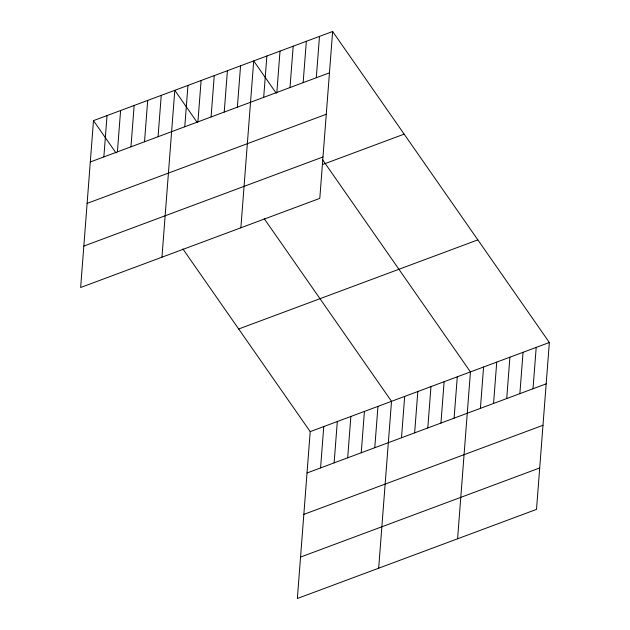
<?xml version="1.0" encoding="UTF-8"?>
<svg xmlns="http://www.w3.org/2000/svg" width="630" height="630" viewBox="0 0 630 630"><rect width="100%" height="100%" fill="white"/><g stroke="black" fill="none" stroke-linecap="round" stroke-linejoin="round"><path stroke-width="0.94" d="M93.484 120.621L80.648 287.5L319.796 198.379L332.64 31.5L93.484 120.621L116.038 152.995M103.855 156.925L107.037 115.573M117.408 151.877L120.59 110.526M130.961 146.821L134.143 105.47M144.514 141.774L147.696 100.422M158.059 136.726L161.241 95.374M161.957 257.197L174.793 90.318L197.355 122.693M184.771 126.772L187.953 85.42M197.922 121.866L201.104 80.522M211.074 116.967L214.255 75.616M224.225 112.061L227.406 70.718M237.384 107.163L240.566 65.811M240.873 227.792L253.717 60.913L276.271 93.279M263.686 97.359L266.868 56.007M276.838 92.46L280.019 51.109M289.997 87.554L293.178 46.203M303.148 82.656L306.33 41.304M316.299 77.75L319.481 36.398M182.897 248.937L310.204 431.621L297.36 598.5L536.516 509.379L549.352 342.5L332.64 31.5M320.575 467.925L323.757 426.573M334.128 462.869L337.31 421.525M347.681 457.821L350.863 416.469M361.234 452.773L364.416 411.422M374.779 447.717L377.961 406.374M378.677 568.197L391.514 401.318L264.206 218.634M401.491 437.771L404.673 396.42M414.642 432.865L417.824 391.514M427.794 427.967L430.975 386.615M440.945 423.061L444.126 381.709M454.104 418.162L457.285 376.811M457.593 538.784L470.437 371.913L322.481 159.595M480.406 408.358L483.588 367.007M493.558 403.452L496.739 362.108M506.717 398.554L509.898 357.202M519.868 393.655L523.05 352.304M533.019 388.749L536.201 347.398M90.303 161.973L329.459 72.852M87.113 203.395L326.269 114.274M83.829 246.078L322.985 156.957M322.599 164.524L404.153 134.127M238.683 328.994L477.839 239.873M310.204 431.621L549.352 342.5M307.023 472.973L546.171 383.851M303.833 514.395L542.989 425.274M300.549 557.077L539.705 467.948"/></g></svg>
